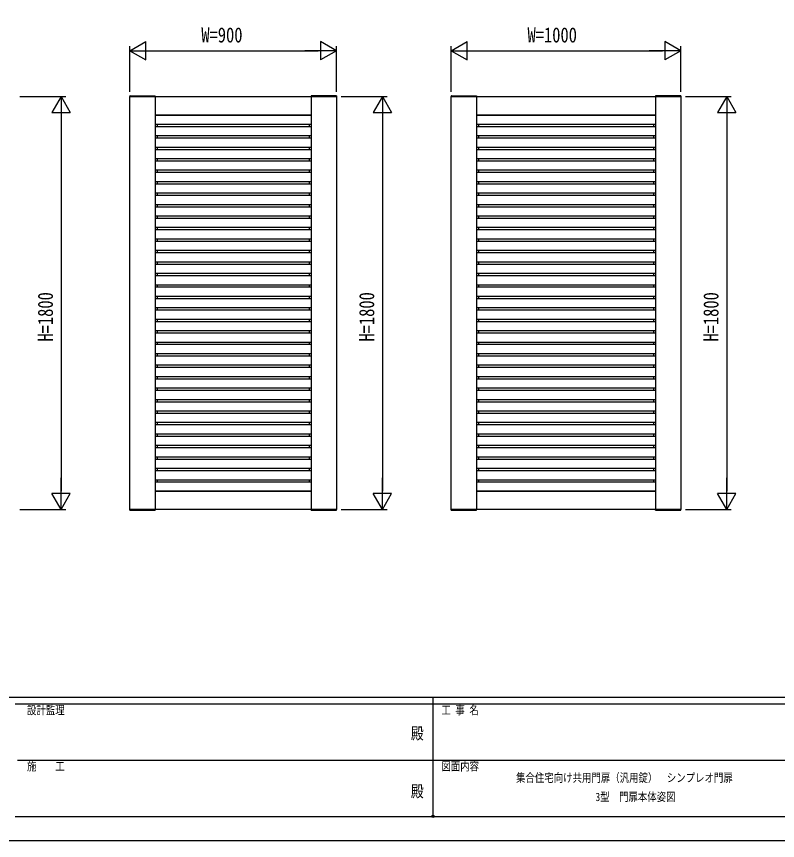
# Model space of a CAD drawing. Units: millimetres on the paper. Extents: x -297 to 297, y -210 to 210.
# Drawn here: x -93.7 to 72.1, y -210 to -30.4 of the extents above; entities that cross this region are included whole.
import ezdxf
from ezdxf.enums import TextEntityAlignment as Align

# ---------------------------------------------------------------- set-up
doc = ezdxf.new("R2010")
doc.units = ezdxf.units.MM
doc.header["$PDMODE"] = 32
doc.header["$PDSIZE"] = 0.5
for name, color, linetype in [('0-1_USER1', 3, 'Continuous'), ('0-2_YKK_A1', 4, 'Continuous'), ('0-3_YKK_D', 6, 'Continuous'), ('0-4_YKK_ZWAK', 7, 'Continuous')]:
    doc.layers.add(name, color=color, linetype=linetype)
doc.styles.add('ＭＳ ゴシック', font='')
doc.styles.get('ＭＳ ゴシック').set_extended_font_data('MS Gothic')

msp = doc.modelspace()

# ---------------------------------------------------------------- linework, layer by layer
at = {"layer": '0-2_YKK_A1'}
for p, q in [((-69.017, -47.722), (-69.024, -47.85)), ((-69.024, -47.85), (-63.474, -47.85)), ((-68.967, -47.675), (-63.53, -47.675)), ((-63.499, -47.85), (-63.499, -137.85)), ((-63.48, -47.722), (-63.474, -47.85)), ((-29.517, -47.722), (-29.524, -47.85)), ((-23.974, -47.85), (-29.524, -47.85)), ((-29.499, -47.85), (-29.499, -137.85)), ((-24.03, -47.675), (-29.467, -47.675)), ((-23.98, -47.722), (-23.974, -47.85)), ((0.983, -47.722), (0.976, -47.85)), ((0.976, -47.85), (6.526, -47.85)), ((1.033, -47.675), (6.47, -47.675)), ((6.501, -47.85), (6.501, -137.85)), ((6.52, -47.722), (6.526, -47.85)), ((45.483, -47.722), (45.476, -47.85)), ((51.026, -47.85), (45.476, -47.85)), ((45.501, -47.85), (45.501, -137.85)), ((50.97, -47.675), (45.533, -47.675)), ((51.02, -47.722), (51.026, -47.85)), ((-63.499, -51.85), (-29.499, -51.85)), ((-63.499, -51.89), (-29.499, -51.89)), ((-63.059, -51.85), (-63.059, -51.89)), ((-29.939, -51.85), (-29.939, -51.89)), ((6.501, -51.85), (45.501, -51.85)), ((6.501, -51.89), (45.501, -51.89)), ((6.941, -51.85), (6.941, -51.89)), ((45.061, -51.85), (45.061, -51.89)), ((-63.499, -53.89), (-29.499, -53.89)), ((-63.499, -54.35), (-29.499, -54.35)), ((-63.059, -53.89), (-63.059, -54.35)), ((-29.939, -53.89), (-29.939, -54.35)), ((6.501, -53.89), (45.501, -53.89)), ((6.501, -54.35), (45.501, -54.35)), ((6.941, -53.89), (6.941, -54.35)), ((45.061, -53.89), (45.061, -54.35)), ((-63.499, -56.35), (-29.499, -56.35)), ((-63.499, -56.85), (-29.499, -56.85)), ((-63.059, -56.35), (-63.059, -56.85)), ((-29.939, -56.35), (-29.939, -56.85)), ((6.501, -56.35), (45.501, -56.35)), ((6.501, -56.85), (45.501, -56.85)), ((6.941, -56.35), (6.941, -56.85)), ((45.061, -56.35), (45.061, -56.85)), ((-63.499, -58.85), (-29.499, -58.85)), ((-63.059, -58.85), (-63.059, -59.35)), ((-29.939, -58.85), (-29.939, -59.35)), ((6.501, -58.85), (45.501, -58.85)), ((6.941, -58.85), (6.941, -59.35)), ((45.061, -58.85), (45.061, -59.35)), ((-63.499, -59.35), (-29.499, -59.35)), ((6.501, -59.35), (45.501, -59.35)), ((-63.499, -61.35), (-29.499, -61.35)), ((-63.499, -61.85), (-29.499, -61.85)), ((-63.059, -61.35), (-63.059, -61.81)), ((-29.939, -61.35), (-29.939, -61.81)), ((6.501, -61.35), (45.501, -61.35)), ((6.501, -61.85), (45.501, -61.85)), ((6.941, -61.35), (6.941, -61.81)), ((45.061, -61.35), (45.061, -61.81)), ((-63.499, -63.85), (-29.499, -63.85)), ((-63.499, -64.35), (-29.499, -64.35)), ((-63.059, -63.85), (-63.059, -64.35)), ((-29.939, -63.85), (-29.939, -64.35)), ((6.501, -63.85), (45.501, -63.85)), ((6.501, -64.35), (45.501, -64.35)), ((6.941, -63.85), (6.941, -64.35)), ((45.061, -63.85), (45.061, -64.35)), ((-63.499, -66.35), (-29.499, -66.35)), ((-63.059, -66.35), (-63.059, -66.85)), ((-29.939, -66.35), (-29.939, -66.85)), ((6.501, -66.35), (45.501, -66.35)), ((6.941, -66.35), (6.941, -66.85)), ((45.061, -66.35), (45.061, -66.85)), ((-63.499, -66.85), (-29.499, -66.85)), ((6.501, -66.85), (45.501, -66.85)), ((-63.499, -68.85), (-29.499, -68.85)), ((-63.499, -69.35), (-29.499, -69.35)), ((-63.059, -68.89), (-63.059, -69.35)), ((-29.939, -68.89), (-29.939, -69.35)), ((6.501, -68.85), (45.501, -68.85)), ((6.501, -69.35), (45.501, -69.35)), ((6.941, -68.89), (6.941, -69.35)), ((45.061, -68.89), (45.061, -69.35)), ((-63.499, -71.35), (-29.499, -71.35)), ((-63.059, -71.35), (-63.059, -71.85)), ((-29.939, -71.35), (-29.939, -71.85)), ((6.501, -71.35), (45.501, -71.35)), ((6.941, -71.35), (6.941, -71.85)), ((45.061, -71.35), (45.061, -71.85)), ((-63.499, -71.85), (-29.499, -71.85)), ((6.501, -71.85), (45.501, -71.85)), ((-63.499, -73.85), (-29.499, -73.85)), ((-63.499, -74.35), (-29.499, -74.35)), ((-63.059, -73.85), (-63.059, -74.35)), ((-29.939, -73.85), (-29.939, -74.35)), ((6.501, -73.85), (45.501, -73.85)), ((6.501, -74.35), (45.501, -74.35)), ((6.941, -73.85), (6.941, -74.35)), ((45.061, -73.85), (45.061, -74.35)), ((-63.499, -76.35), (-29.499, -76.35)), ((-63.499, -76.85), (-29.499, -76.85)), ((-63.059, -76.35), (-63.059, -76.85)), ((-29.939, -76.35), (-29.939, -76.85)), ((6.501, -76.35), (45.501, -76.35)), ((6.501, -76.85), (45.501, -76.85)), ((6.941, -76.35), (6.941, -76.85)), ((45.061, -76.35), (45.061, -76.85)), ((-63.499, -78.85), (-29.499, -78.85)), ((-63.059, -78.85), (-63.059, -79.35)), ((-29.939, -78.85), (-29.939, -79.35)), ((6.501, -78.85), (45.501, -78.85)), ((6.941, -78.85), (6.941, -79.35)), ((45.061, -78.85), (45.061, -79.35)), ((-63.499, -79.35), (-29.499, -79.35)), ((6.501, -79.35), (45.501, -79.35)), ((-63.499, -81.35), (-29.499, -81.35)), ((-63.499, -81.85), (-29.499, -81.85)), ((-63.059, -81.35), (-63.059, -81.85)), ((-29.939, -81.35), (-29.939, -81.85)), ((6.501, -81.35), (45.501, -81.35)), ((6.501, -81.85), (45.501, -81.85)), ((6.941, -81.35), (6.941, -81.85)), ((45.061, -81.35), (45.061, -81.85)), ((-63.499, -83.85), (-29.499, -83.85)), ((-63.499, -84.35), (-29.499, -84.35)), ((-63.059, -83.85), (-63.059, -84.35)), ((-29.939, -83.85), (-29.939, -84.35)), ((6.501, -83.85), (45.501, -83.85)), ((6.501, -84.35), (45.501, -84.35)), ((6.941, -83.85), (6.941, -84.35)), ((45.061, -83.85), (45.061, -84.35)), ((-63.499, -86.35), (-29.499, -86.35)), ((-63.499, -86.85), (-29.499, -86.85)), ((-63.059, -86.35), (-63.059, -86.85)), ((-29.939, -86.35), (-29.939, -86.85)), ((6.501, -86.35), (45.501, -86.35)), ((6.501, -86.85), (45.501, -86.85)), ((6.941, -86.35), (6.941, -86.85)), ((45.061, -86.35), (45.061, -86.85)), ((-63.499, -88.85), (-29.499, -88.85)), ((-63.499, -89.35), (-29.499, -89.35)), ((-63.059, -88.85), (-63.059, -89.35)), ((-29.939, -88.85), (-29.939, -89.35)), ((6.501, -88.85), (45.501, -88.85)), ((6.501, -89.35), (45.501, -89.35)), ((6.941, -88.85), (6.941, -89.35)), ((45.061, -88.85), (45.061, -89.35)), ((-63.499, -91.35), (-29.499, -91.35)), ((-63.059, -91.35), (-63.059, -91.85)), ((-29.939, -91.35), (-29.939, -91.85)), ((6.501, -91.35), (45.501, -91.35)), ((6.941, -91.35), (6.941, -91.85)), ((45.061, -91.35), (45.061, -91.85)), ((-63.499, -91.85), (-29.499, -91.85)), ((6.501, -91.85), (45.501, -91.85)), ((-63.499, -93.85), (-29.499, -93.85)), ((-63.499, -94.35), (-29.499, -94.35)), ((-63.059, -93.85), (-63.059, -94.35)), ((-29.939, -93.85), (-29.939, -94.35)), ((6.501, -93.85), (45.501, -93.85)), ((6.501, -94.35), (45.501, -94.35)), ((6.941, -93.85), (6.941, -94.35)), ((45.061, -93.85), (45.061, -94.35)), ((-63.499, -96.35), (-29.499, -96.35)), ((-63.499, -96.85), (-29.499, -96.85)), ((-63.059, -96.35), (-63.059, -96.85)), ((-29.939, -96.35), (-29.939, -96.85)), ((6.501, -96.35), (45.501, -96.35)), ((6.501, -96.85), (45.501, -96.85)), ((6.941, -96.35), (6.941, -96.85)), ((45.061, -96.35), (45.061, -96.85)), ((-63.499, -98.85), (-29.499, -98.85)), ((-63.499, -99.35), (-29.499, -99.35)), ((-63.059, -98.85), (-63.059, -99.35)), ((-29.939, -98.85), (-29.939, -99.35)), ((6.501, -98.85), (45.501, -98.85)), ((6.501, -99.35), (45.501, -99.35)), ((6.941, -98.85), (6.941, -99.35)), ((45.061, -98.85), (45.061, -99.35)), ((-63.499, -101.35), (-29.499, -101.35)), ((-63.499, -101.85), (-29.499, -101.85)), ((-63.059, -101.35), (-63.059, -101.85)), ((-29.939, -101.35), (-29.939, -101.85)), ((6.501, -101.35), (45.501, -101.35)), ((6.501, -101.85), (45.501, -101.85)), ((6.941, -101.35), (6.941, -101.85)), ((45.061, -101.35), (45.061, -101.85)), ((-63.499, -103.85), (-29.499, -103.85)), ((-63.059, -103.85), (-63.059, -104.35)), ((-29.939, -103.85), (-29.939, -104.35)), ((6.501, -103.85), (45.501, -103.85)), ((6.941, -103.85), (6.941, -104.35)), ((45.061, -103.85), (45.061, -104.35)), ((-63.499, -104.35), (-29.499, -104.35)), ((6.501, -104.35), (45.501, -104.35)), ((-63.499, -106.35), (-29.499, -106.35)), ((-63.499, -106.85), (-29.499, -106.85)), ((-63.059, -106.35), (-63.059, -106.85)), ((-29.939, -106.35), (-29.939, -106.85)), ((6.501, -106.35), (45.501, -106.35)), ((6.501, -106.85), (45.501, -106.85)), ((6.941, -106.35), (6.941, -106.85)), ((45.061, -106.35), (45.061, -106.85)), ((-63.499, -108.85), (-29.499, -108.85)), ((-63.499, -109.35), (-29.499, -109.35)), ((-63.059, -108.85), (-63.059, -109.35)), ((-29.939, -108.85), (-29.939, -109.35)), ((6.501, -108.85), (45.501, -108.85)), ((6.501, -109.35), (45.501, -109.35)), ((6.941, -108.85), (6.941, -109.35)), ((45.061, -108.85), (45.061, -109.35)), ((-63.499, -111.35), (-29.499, -111.35)), ((-63.059, -111.35), (-63.059, -111.85)), ((-29.939, -111.35), (-29.939, -111.85)), ((6.501, -111.35), (45.501, -111.35)), ((6.941, -111.35), (6.941, -111.85)), ((45.061, -111.35), (45.061, -111.85)), ((-63.499, -111.85), (-29.499, -111.85)), ((6.501, -111.85), (45.501, -111.85)), ((-63.499, -113.85), (-29.499, -113.85)), ((-63.499, -114.35), (-29.499, -114.35)), ((-63.059, -113.85), (-63.059, -114.35)), ((-29.939, -113.85), (-29.939, -114.35)), ((6.501, -113.85), (45.501, -113.85)), ((6.501, -114.35), (45.501, -114.35)), ((6.941, -113.85), (6.941, -114.35)), ((45.061, -113.85), (45.061, -114.35)), ((-63.499, -116.35), (-29.499, -116.35)), ((-63.059, -116.35), (-63.059, -116.85)), ((-29.939, -116.35), (-29.939, -116.85)), ((6.501, -116.35), (45.501, -116.35)), ((6.941, -116.35), (6.941, -116.85)), ((45.061, -116.35), (45.061, -116.85)), ((-63.499, -116.85), (-29.499, -116.85)), ((6.501, -116.85), (45.501, -116.85)), ((-63.499, -118.85), (-29.499, -118.85)), ((-63.499, -119.35), (-29.499, -119.35)), ((-63.059, -118.85), (-63.059, -119.35)), ((-29.939, -118.85), (-29.939, -119.35)), ((6.501, -118.85), (45.501, -118.85)), ((6.501, -119.35), (45.501, -119.35)), ((6.941, -118.85), (6.941, -119.35)), ((45.061, -118.85), (45.061, -119.35)), ((-63.499, -121.35), (-29.499, -121.35)), ((-63.499, -121.85), (-29.499, -121.85)), ((-63.059, -121.35), (-63.059, -121.85)), ((-29.939, -121.35), (-29.939, -121.85)), ((6.501, -121.35), (45.501, -121.35)), ((6.501, -121.85), (45.501, -121.85)), ((6.941, -121.35), (6.941, -121.85)), ((45.061, -121.35), (45.061, -121.85)), ((-63.499, -123.85), (-29.499, -123.85)), ((-63.059, -123.85), (-63.059, -124.35)), ((-29.939, -123.85), (-29.939, -124.35)), ((6.501, -123.85), (45.501, -123.85)), ((6.941, -123.85), (6.941, -124.35)), ((45.061, -123.85), (45.061, -124.35)), ((-63.499, -124.35), (-29.499, -124.35)), ((6.501, -124.35), (45.501, -124.35)), ((-63.499, -126.35), (-29.499, -126.35)), ((-63.499, -126.85), (-29.499, -126.85)), ((-63.059, -126.35), (-63.059, -126.85)), ((-29.939, -126.35), (-29.939, -126.85)), ((6.501, -126.35), (45.501, -126.35)), ((6.501, -126.85), (45.501, -126.85)), ((6.941, -126.35), (6.941, -126.85)), ((45.061, -126.35), (45.061, -126.85)), ((-63.499, -128.85), (-29.499, -128.85)), ((-63.059, -128.85), (-63.059, -129.35)), ((-29.939, -128.85), (-29.939, -129.35)), ((6.501, -128.85), (45.501, -128.85)), ((6.941, -128.85), (6.941, -129.35)), ((45.061, -128.85), (45.061, -129.35)), ((-63.499, -129.35), (-29.499, -129.35)), ((6.501, -129.35), (45.501, -129.35)), ((-63.499, -131.35), (-29.499, -131.35)), ((-63.499, -131.81), (-29.499, -131.81)), ((-63.059, -131.35), (-63.059, -131.81)), ((-29.939, -131.35), (-29.939, -131.81)), ((6.501, -131.35), (45.501, -131.35)), ((6.501, -131.81), (45.501, -131.81)), ((6.941, -131.35), (6.941, -131.81)), ((45.061, -131.35), (45.061, -131.81)), ((-63.499, -133.81), (-29.499, -133.81)), ((-63.499, -133.85), (-29.499, -133.85)), ((-63.059, -133.81), (-63.059, -133.85)), ((-29.939, -133.81), (-29.939, -133.85)), ((6.501, -133.81), (45.501, -133.81)), ((6.501, -133.85), (45.501, -133.85)), ((6.941, -133.81), (6.941, -133.85)), ((45.061, -133.81), (45.061, -133.85)), ((-69.024, -137.85), (-63.474, -137.85)), ((-69.017, -137.978), (-69.024, -137.85)), ((-68.967, -138.025), (-63.53, -138.025)), ((-63.48, -137.978), (-63.474, -137.85)), ((-29.524, -137.85), (-23.974, -137.85)), ((-29.517, -137.978), (-29.524, -137.85)), ((-29.467, -138.025), (-24.03, -138.025)), ((-23.98, -137.978), (-23.974, -137.85)), ((0.976, -137.85), (6.526, -137.85)), ((0.983, -137.978), (0.976, -137.85)), ((1.033, -138.025), (6.47, -138.025)), ((6.52, -137.978), (6.526, -137.85)), ((45.476, -137.85), (51.026, -137.85)), ((45.483, -137.978), (45.476, -137.85)), ((45.533, -138.025), (50.97, -138.025)), ((51.02, -137.978), (51.026, -137.85))]:
    msp.add_line(p, q, dxfattribs=at)
for points in [[(-68.999, -47.85), (-23.999, -47.85), (-23.999, -137.85), (-68.999, -137.85)], [(1.001, -47.85), (51.001, -47.85), (51.001, -137.85), (1.001, -137.85)]]:
    msp.add_lwpolyline(points, close=True, dxfattribs=at)
for centre, start, end in [((-68.967, -47.725), 90, 177), ((-63.53, -47.725), 3, 90), ((-29.467, -47.725), 90, 177), ((-24.03, -47.725), 3, 90), ((1.033, -47.725), 90, 177), ((6.47, -47.725), 3, 90), ((45.533, -47.725), 90, 177), ((50.97, -47.725), 3, 90), ((-68.967, -137.975), 183, 270), ((-63.53, -137.975), 270, 357), ((-29.467, -137.975), 183, 270), ((-24.03, -137.975), 270, 357), ((1.033, -137.975), 183, 270), ((6.47, -137.975), 270, 357), ((45.533, -137.975), 183, 270), ((50.97, -137.975), 270, 357)]:
    msp.add_arc(centre, 0.05, start, end, dxfattribs=at)
at = {"layer": '0-3_YKK_D'}
for p, q in [((-68.999, -37.85), (-65.535, -35.85)), ((-65.535, -39.85), (-65.535, -35.85)), ((-23.999, -37.85), (-27.463, -35.85)), ((-27.463, -35.85), (-27.463, -39.85)), ((1.001, -37.85), (4.465, -35.85)), ((4.465, -39.85), (4.465, -35.85)), ((51.001, -37.85), (47.537, -35.85)), ((47.537, -35.85), (47.537, -39.85)), ((-68.999, -46.85), (-68.999, -36.85)), ((-23.999, -46.85), (-23.999, -36.85)), ((1.001, -46.85), (1.001, -36.85)), ((51.001, -46.85), (51.001, -36.85)), ((-68.999, -37.85), (-65.535, -39.85)), ((-68.999, -37.85), (-62.07, -37.85)), ((-64.999, -37.85), (-27.999, -37.85)), ((-23.999, -37.85), (-30.927, -37.85)), ((-23.999, -37.85), (-27.463, -39.85)), ((1.001, -37.85), (4.465, -39.85)), ((1.001, -37.85), (7.93, -37.85)), ((5.001, -37.85), (47.001, -37.85)), ((51.001, -37.85), (44.073, -37.85)), ((51.001, -37.85), (47.537, -39.85)), ((-92.999, -47.85), (-82.999, -47.85)), ((-83.999, -47.85), (-85.999, -51.314)), ((-83.999, -47.85), (-81.999, -51.314)), ((-83.999, -47.85), (-83.999, -54.778)), ((-22.999, -47.85), (-12.999, -47.85)), ((-13.999, -47.85), (-15.999, -51.314)), ((-13.999, -47.85), (-11.999, -51.314)), ((-13.999, -47.85), (-13.999, -54.778)), ((52.001, -47.85), (62.001, -47.85)), ((61.001, -47.85), (59.001, -51.314)), ((61.001, -47.85), (63.001, -51.314)), ((61.001, -47.85), (61.001, -54.778)), ((-85.999, -51.314), (-81.999, -51.314)), ((-83.999, -51.85), (-83.999, -133.85)), ((-15.999, -51.314), (-11.999, -51.314)), ((-13.999, -51.85), (-13.999, -133.85)), ((59.001, -51.314), (63.001, -51.314)), ((61.001, -51.85), (61.001, -133.85)), ((-83.999, -137.85), (-83.999, -130.922)), ((-13.999, -137.85), (-13.999, -130.922)), ((61.001, -137.85), (61.001, -130.922)), ((-83.999, -137.85), (-85.999, -134.386)), ((-81.999, -134.386), (-85.999, -134.386)), ((-83.999, -137.85), (-81.999, -134.386)), ((-13.999, -137.85), (-15.999, -134.386)), ((-11.999, -134.386), (-15.999, -134.386)), ((-13.999, -137.85), (-11.999, -134.386)), ((61.001, -137.85), (59.001, -134.386)), ((63.001, -134.386), (59.001, -134.386)), ((61.001, -137.85), (63.001, -134.386)), ((-92.999, -137.85), (-82.999, -137.85)), ((-22.999, -137.85), (-12.999, -137.85)), ((52.001, -137.85), (62.001, -137.85))]:
    msp.add_line(p, q, dxfattribs=at)
at = {"layer": '0-4_YKK_ZWAK'}
for p, q in [((270.001, -178.85), (-275.999, -178.85)), ((-2.999, -178.85), (-2.999, -204.75)), ((-2.999, -180.25), (-93.999, -180.25)), ((88.001, -180.25), (-2.999, -180.25)), ((-93.474, -192.5), (-2.999, -192.5)), ((-2.999, -192.5), (88.001, -192.5)), ((-93.999, -204.75), (-2.999, -204.75)), ((-2.999, -204.75), (88.001, -204.75))]:
    msp.add_line(p, q, dxfattribs=at)
msp.add_lwpolyline([(-297, -210), (297, -210), (297, 210), (-297, 210)], close=True, dxfattribs=at)
msp.add_point((-2.999, -204.75), dxfattribs=at)

# ---------------------------------------------------------------- texts
at = {"layer": '0-1_USER1', "style": 'ＭＳ ゴシック', "width": 0.8}
for s, p in [('集合住宅向け共用門扉（汎用錠）\u3000シンプレオ門扉', (15.101, -197.792)), ('3型\u3000門扉本体姿図', (32.435, -201.958))]:
    msp.add_text(s, height=1.833, dxfattribs=at).set_placement(p, align=Align.BOTTOM_LEFT)
at = {"layer": '0-3_YKK_D', "style": 'ＭＳ ゴシック', "width": 0.8}
for s, p in [('W=900', (-53.459, -37.05)), ('W=1000', (17.601, -37.05))]:
    msp.add_text(s, height=3.299, dxfattribs=at).set_placement(p, align=Align.BOTTOM_LEFT)
for p in [(-84.799, -101.25), (-14.799, -101.25), (60.201, -101.25)]:
    msp.add_text('H=1800', height=3.299, rotation=90, dxfattribs=at).set_placement(p, align=Align.BOTTOM_LEFT)
at = {"layer": '0-4_YKK_ZWAK', "style": 'ＭＳ ゴシック', "width": 0.8}
for s, height, p in [('設計監理', 1.833, (-91.432, -183.05)), ('工 事 名', 1.833, (-1.161, -183.05)), ('殿', 2.566, (-7.807, -188.708)), ('施\u3000\u3000工', 1.833, (-91.432, -195.3)), ('図面内容', 1.833, (-1.161, -195.3)), ('殿', 2.566, (-7.807, -201.308))]:
    msp.add_text(s, height=height, dxfattribs=at).set_placement(p, align=Align.BOTTOM_LEFT)

doc.saveas('drawing.dxf')
